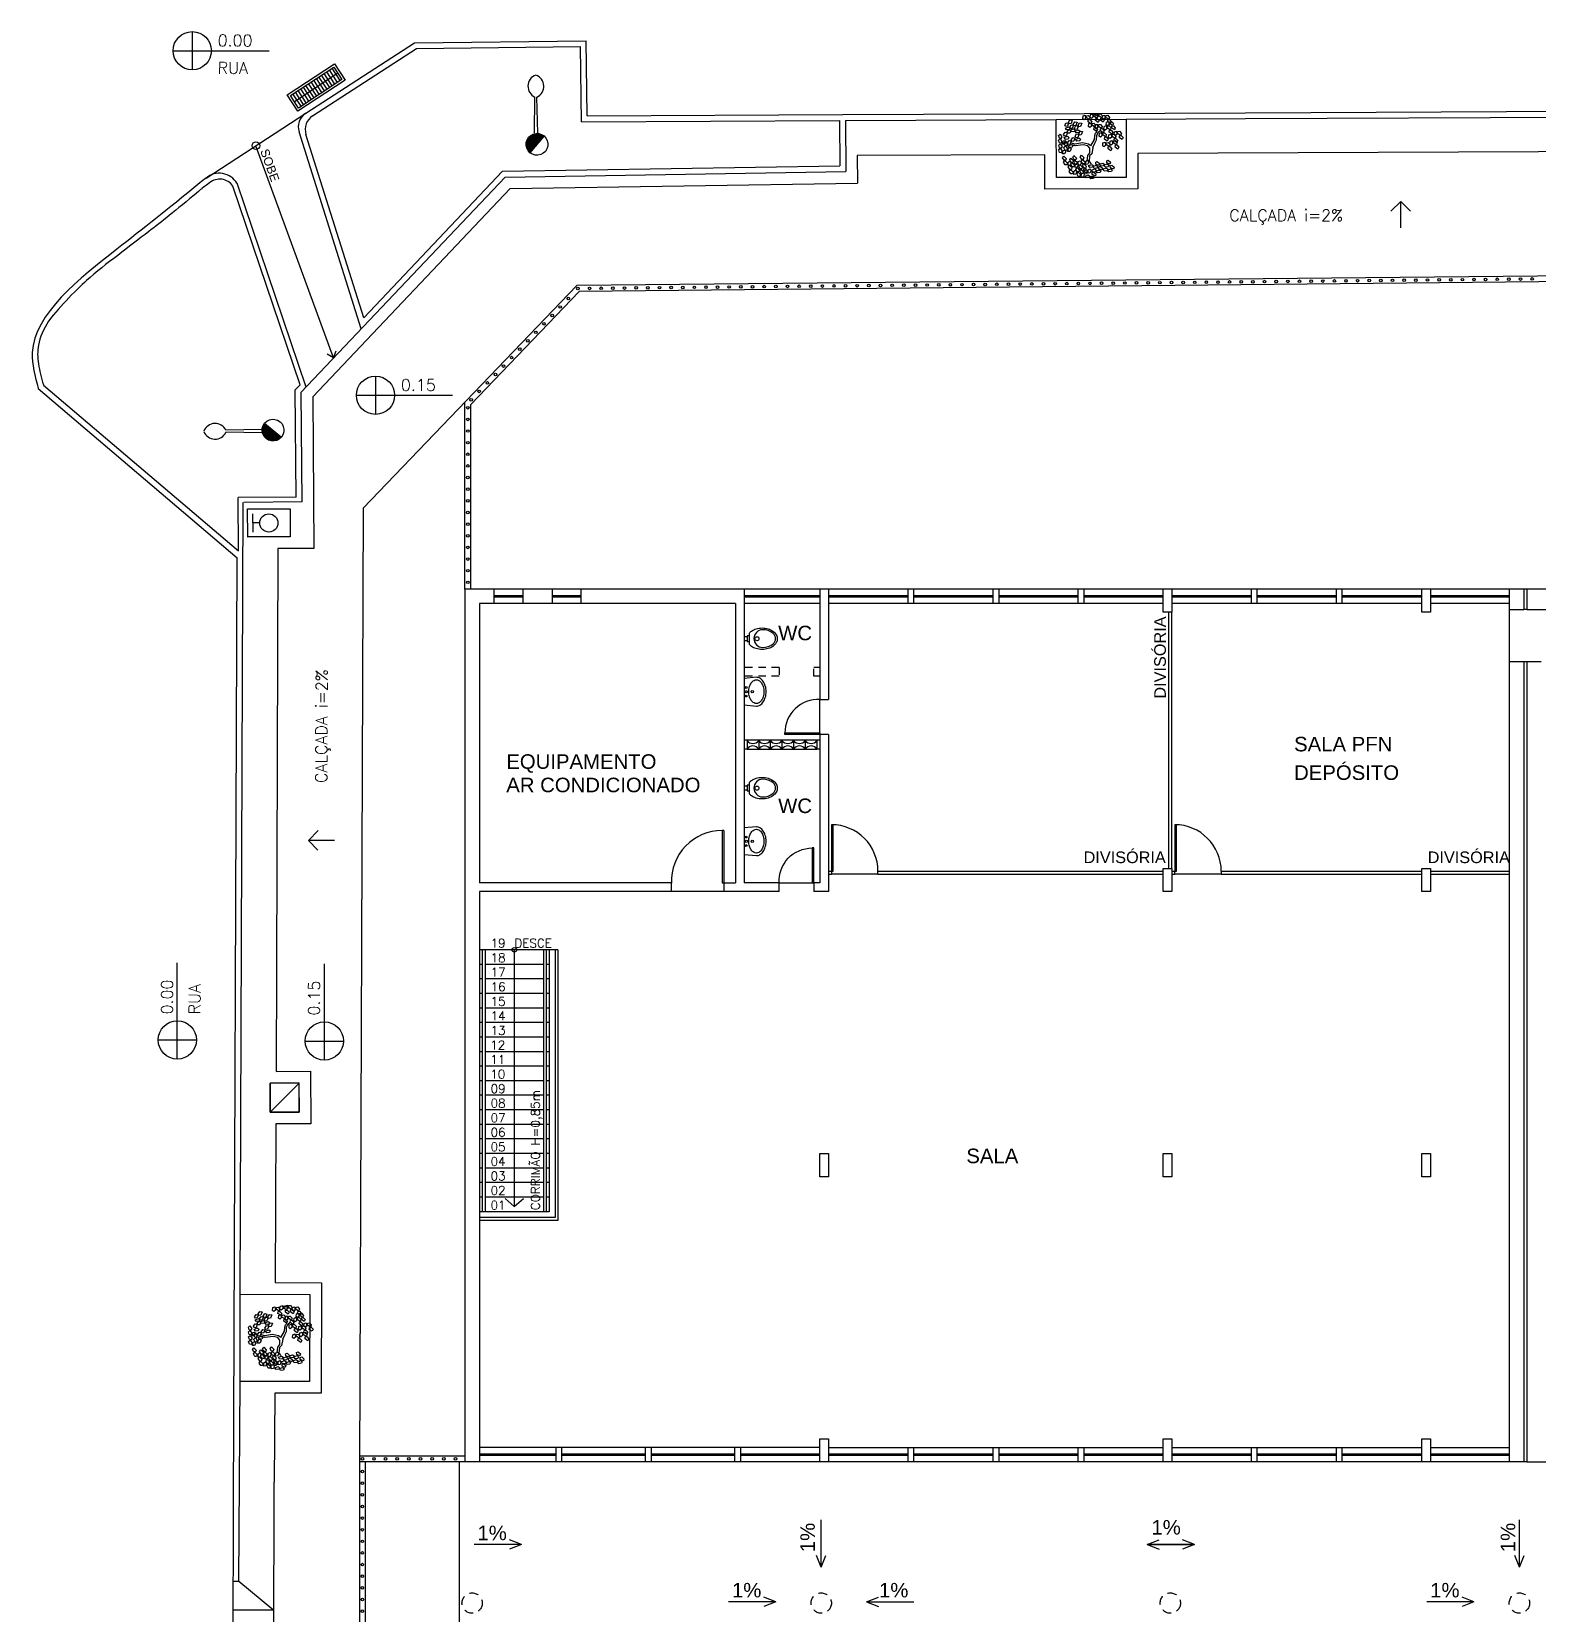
# Model space of a CAD drawing. Header units: millimetres. Extents: x -8 to 5830, y -596 to 3598.
# Drawn here: x 1638.49 to 1664.37, y 2375.75 to 2402.93 of the extents above; entities that cross this region are included whole.
import ezdxf

# ---------------------------------------------------------------- set-up
doc = ezdxf.new("R2010")
doc.units = ezdxf.units.MM
doc.linetypes.add('CONTINU', pattern=[0])
doc.linetypes.add('HIDDEN', pattern=[9.525, 6.35, -3.175])
doc.layers.get('0').update_dxf_attribs({"color": 9})
doc.layers.add('INSTALAÇÕES', color=7, linetype='Continuous')
doc.styles.add('80X50', font='romans.shx')
doc.styles.get("Standard").update_dxf_attribs({"font": 'arial.ttf'})

# ---------------------------------------------------------------- blocks, each defined once
blk = doc.blocks.new('Vaso')
for points in [[(0.03, -0.05), (0.03, 0), (-0.03, 0), (-0.03, -0.05)], [(0.05, -0.09), (0.05, -0.05), (-0.05, -0.05), (-0.05, -0.09)]]:
    blk.add_lwpolyline(points)
for points in [[(0.183, -0.31, -0.071776), (0.168, -0.413, -0.083144), (0.129, -0.494, -0.106699), (0.065, -0.552, -0.132564), (-0.002, -0.57, -0.132564), (-0.069, -0.552, -0.106699), (-0.133, -0.494, -0.083144), (-0.172, -0.413, -0.071776), (-0.187, -0.31, -0.071776), (-0.172, -0.207, -0.083144), (-0.133, -0.126, -0.060171), (-0.1, -0.09), (0.096, -0.09, -0.060171), (0.129, -0.126, -0.083144), (0.168, -0.207, -0.071776)], [(-0.088, -0.497, 0.2474), (0, -0.541, 0.2474), (0.088, -0.497, 0.197858), (0.152, -0.318, 0.418329), (0, -0.168, 0.418329), (-0.152, -0.318, 0.197858)]]:
    blk.add_lwpolyline(points, format="xyb", close=True)
blk.add_circle((-0.002, -0.22), 0.0352)
blk = doc.blocks.new('Cuba-emp')
blk.add_lwpolyline([(0.21, 0.248), (0, 0.227), (0, -0.227), (0.21, -0.248, 0.137816), (0.271, -0.231, 0.107041), (0.329, -0.176, 0.080751), (0.364, -0.099, 0.068643), (0.378, -0.001, 0.068643), (0.364, 0.098, 0.080751), (0.329, 0.174, 0.107041), (0.271, 0.23, 0.115752), (0.21, 0.248)], format="xyb")
blk.add_lwpolyline([(0.21, 0.205, -0.131827), (0.25, 0.194, -0.106633), (0.297, 0.151, -0.083482), (0.328, 0.087, -0.072232), (0.341, 0, -0.072232), (0.328, -0.087, -0.083482), (0.297, -0.151, -0.106633), (0.25, -0.194, -0.131827), (0.21, -0.205, -0.131827), (0.17, -0.194, -0.106633), (0.123, -0.151, -0.083482), (0.092, -0.087, -0.072232), (0.079, 0, -0.072232), (0.092, 0.087, -0.083482), (0.123, 0.151, -0.106633), (0.17, 0.194, -0.131827)], format="xyb", close=True)
for centre, radius in [((0.037, -0.002), 0.0193), ((0.037, -0.002), 0.0193), ((0.036, 0.071), 0.0155), ((0.14, -0.001), 0.0198), ((0.036, -0.076), 0.0155)]:
    blk.add_circle(centre, radius)
blk = doc.blocks.new('P60')
at = {"color": 252}
blk.add_lwpolyline([(-0.6, 0.06), (0, 0.06), (0, 0.03), (-0.6, 0.03)], close=True, dxfattribs=at)
at = {"color": 8}
blk.add_arc((-0.029, 0.06), 0.571, 87.1025, 180, dxfattribs=at)
blk = doc.blocks.new('L', base_point=(1.368, 0.591))
at = {"color": 8, "lineweight": -2}
for p, q in [((1.275, 0.567), (1.306, 0.592)), ((1.281, 0.65), (1.312, 0.675)), ((1.294, 0.6), (1.281, 0.65)), ((1.322, 0.591), (1.294, 0.6)), ((1.306, 0.592), (1.336, 0.538)), ((1.312, 0.675), (1.342, 0.621)), ((1.342, 0.621), (1.322, 0.591)), ((1.288, 0.517), (1.275, 0.567)), ((1.317, 0.508), (1.288, 0.517)), ((1.336, 0.538), (1.317, 0.508)), ((1.337, 0.489), (1.356, 0.548)), ((1.376, 0.484), (1.337, 0.489)), ((1.356, 0.548), (1.391, 0.554)), ((1.404, 0.527), (1.376, 0.484)), ((1.391, 0.554), (1.404, 0.527))]:
    blk.add_line(p, q, dxfattribs=at)
blk = doc.blocks.new('Árvore-13')
at = {"color": 8}
for p, q in [((-0.795, 0.302), (-0.961, 0.415)), ((-0.795, 0.406), (-0.953, 0.499)), ((-0.357, 0.349), (-0.795, 0.406)), ((-0.366, 0.227), (-0.795, 0.302)), ((-0.129, 0.105), (-0.366, 0.227)), ((-0.068, 0.19), (-0.357, 0.349)), ((-0.068, -0.036), (-0.129, 0.105)), ((0.029, 0.068), (-0.068, 0.19)), ((0.029, 0.068), (0.318, 0.331)), ((0.116, -0.055), (0.283, 0.133)), ((0.283, 0.133), (0.423, 0.284)), ((0.318, 0.331), (0.405, 0.537)), ((0.405, 0.537), (0.484, 0.659)), ((0.423, 0.284), (0.502, 0.509)), ((0.484, 0.659), (0.572, 0.715)), ((0.502, 0.509), (0.633, 0.668)), ((0.572, 0.715), (0.607, 0.819)), ((0.633, 0.668), (0.782, 0.715)), ((-0.296, -0.392), (-0.418, -0.693)), ((-0.199, -0.449), (-0.313, -0.74)), ((-0.313, -0.74), (-0.243, -0.89)), ((-0.147, -0.299), (-0.296, -0.392)), ((-0.05, -0.383), (-0.199, -0.449)), ((-0.068, -0.036), (-0.147, -0.299)), ((0.116, -0.055), (-0.05, -0.383))]:
    blk.add_line(p, q, dxfattribs=at)
at = {"color": 8, "xscale": 3.048, "yscale": 3.048, "zscale": 3.048}
for p, rotation in [((-0.716, 1.448), 295.0165150851705), ((0.169, 1.448), 190.1248425347958), ((0.581, 1.401), 190.1248425347958), ((-1.303, 0.884), 347.8021081598379), ((-0.926, 0.959), 295.0165150851705), ((-0.488, 1.26), 295.0165150851705), ((-0.348, 0.687), 295.0165150851705), ((-0.252, 1.138), 295.0165150851705), ((0.353, 0.95), 190.1248425347958), ((0.677, 0.781), 190.1248425347958), ((0.852, 1.344), 190.1248425347958), ((1.124, 0.565), 190.1248425347958), ((1.211, 1.147), 190.1248425347958), ((1.317, 0.753), 190.1248425347958), ((-1.443, 0.368), 347.8021081598379), ((-1.128, 0.415), 347.8021081598379), ((-0.848, 0.462), 295.0165150851705), ((0.765, 0.274), 190.1248425347958), ((0.8, -0.299), 190.1248425347958), ((1.203, -0.317), 190.1248425347958), ((1.246, 0.039), 190.1248425347958), ((1.579, 0.114), 190.1248425347958), ((-0.103, -0.899), 66.16076666471405), ((0.502, -1.003), 66.16076666471405), ((-0.453, -1.397), 66.16076666471405), ((-0.015, -1.19), 66.16076666471405), ((0.616, -1.322), 66.16076666471405)]:
    blk.add_blockref('L', p, dxfattribs=dict(at, rotation=rotation))
for p in [(-1.391, -0.308), (-1.233, -0.881), (-1.049, -0.533), (-0.848, -0.449), (-0.672, -1.021), (-0.453, -1.04), (-0.445, -0.543), (-0.874, -1.134)]:
    blk.add_blockref('L', p, dxfattribs=at)
blk = doc.blocks.new('A$C0cdc8d62')
at = {"linetype": 'CONTINU', "lineweight": -2}
for p, q in [((0.642, 0.242), (0.642, 0.398)), ((0.521, 0.242), (0.642, 0.242)), ((0.642, 0.242), (0.642, 0.086))]:
    blk.add_line(p, q, dxfattribs=at)
blk.add_lwpolyline([(0, 0.002), (0.002, 0.486), (0.73, 0.483), (0.729, 0)], close=True, dxfattribs=at)
blk.add_circle((0.365, 0.243), 0.156, dxfattribs=at)
blk = doc.blocks.new('A$C27293851')
at = {"linetype": 'CONTINU', "lineweight": -2}
for p, q in [((0.041, 0.881), (0.295, 0.881)), ((0.041, 0.827), (0.295, 0.827)), ((0.168, 0.041), (0.168, 0.934)), ((0.041, 0.773), (0.295, 0.773)), ((0.041, 0.72), (0.295, 0.72)), ((0.041, 0.666), (0.295, 0.666)), ((0.041, 0.613), (0.295, 0.613)), ((0.041, 0.559), (0.295, 0.559)), ((0.041, 0.506), (0.295, 0.506)), ((0.041, 0.452), (0.295, 0.452)), ((0.041, 0.398), (0.295, 0.398)), ((0.041, 0.345), (0.295, 0.345)), ((0.041, 0.291), (0.295, 0.291)), ((0.041, 0.238), (0.295, 0.238)), ((0.041, 0.184), (0.295, 0.184)), ((0.041, 0.131), (0.295, 0.131)), ((0.041, 0.077), (0.295, 0.077))]:
    blk.add_line(p, q, dxfattribs=at)
for points in [[(0.336, 0.975), (0.336, 0), (0, 0), (0, 0.975)], [(0.295, 0.934), (0.295, 0.041), (0.041, 0.041), (0.041, 0.934)]]:
    blk.add_lwpolyline(points, close=True, dxfattribs=at)
blk = doc.blocks.new('poste concreto')
h = blk.add_hatch(color=256)
h.dxf.hatch_style = 1
h.paths.add_polyline_path([(364866.842, 7758015.357), (364866.767, 7758015.418), (364866.676, 7758015.455), (364866.578, 7758015.47), (364866.48, 7758015.455), (364866.39, 7758015.418), (364866.314, 7758015.357), (364866.254, 7758015.282), (364866.216, 7758015.191), (364866.201, 7758015.093), (364866.956, 7758015.093), (364866.94, 7758015.191), (364866.903, 7758015.282)])
for p, q in [((364866.815, 7758015.406), (364867.773, 7758016.191)), ((364866.886, 7758015.322), (364867.818, 7758016.138)), ((364866.201, 7758015.093), (364866.216, 7758015.191)), ((364866.216, 7758014.995), (364866.201, 7758015.093)), ((364866.956, 7758015.093), (364866.201, 7758015.093)), ((364866.216, 7758015.191), (364866.254, 7758015.282)), ((364866.254, 7758014.904), (364866.216, 7758014.995)), ((364866.254, 7758015.282), (364866.314, 7758015.357)), ((364866.314, 7758015.357), (364866.39, 7758015.418)), ((364866.39, 7758015.418), (364866.48, 7758015.455)), ((364866.48, 7758015.455), (364866.578, 7758015.47)), ((364866.578, 7758015.47), (364866.676, 7758015.455)), ((364866.676, 7758015.455), (364866.767, 7758015.418)), ((364866.767, 7758015.418), (364866.842, 7758015.357)), ((364866.842, 7758015.357), (364866.903, 7758015.282)), ((364866.903, 7758015.282), (364866.94, 7758015.191)), ((364866.94, 7758014.995), (364866.903, 7758014.904)), ((364866.94, 7758015.191), (364866.956, 7758015.093)), ((364866.956, 7758015.093), (364866.94, 7758014.995)), ((364866.314, 7758014.829), (364866.254, 7758014.904)), ((364866.39, 7758014.768), (364866.314, 7758014.829)), ((364866.48, 7758014.731), (364866.39, 7758014.768)), ((364866.578, 7758014.716), (364866.48, 7758014.731)), ((364866.676, 7758014.731), (364866.578, 7758014.716)), ((364866.767, 7758014.768), (364866.676, 7758014.731)), ((364866.842, 7758014.829), (364866.767, 7758014.768)), ((364866.903, 7758014.904), (364866.842, 7758014.829))]:
    blk.add_line(p, q)
for centre, start, end in [((364868.17, 7758016.298), 60.7351, 195.0987), ((364867.989, 7758016.511), 245.3971, 19.7607)]:
    blk.add_arc(centre, 0.411, start, end)
blk = doc.blocks.new('A$C30a7f54a')
at = {"color": 4}
for q in [(0.08, 0.811), (0, 0.203), (0.16, 0.203)]:
    blk.add_line((0.08, 0), q, dxfattribs=at)

msp = doc.modelspace()

# ---------------------------------------------------------------- linework, layer by layer
at = {"color": 8, "linetype": 'CONTINU', "lineweight": -2}
for p, q in [((1641.247, 2402.926), (1641.247, 2402.268)), ((1643.198, 2401.522), (1645.069, 2402.736)), ((1645.069, 2402.736), (1648.02, 2402.769)), ((1645.1, 2402.636), (1647.921, 2402.668)), ((1647.936, 2401.378), (1647.921, 2402.668)), ((1648.035, 2401.479), (1648.02, 2402.769)), ((1640.918, 2402.597), (1642.572, 2402.597)), ((1643.316, 2401.479), (1645.1, 2402.636)), ((1659.347, 2401.532), (1670.094, 2401.582)), ((1641.485, 2400.41), (1643.198, 2401.522)), ((1647.936, 2401.378), (1652.374, 2401.399)), ((1648.035, 2401.479), (1652.427, 2401.499)), ((1652.374, 2401.399), (1652.378, 2400.62)), ((1652.427, 2401.499), (1659.347, 2401.532)), ((1652.474, 2401.4), (1656.097, 2401.417)), ((1652.474, 2401.4), (1652.478, 2400.521)), ((1657.297, 2401.422), (1659.348, 2401.432)), ((1657.297, 2401.422), (1659.348, 2401.432)), ((1659.348, 2401.432), (1670.095, 2401.482)), ((1644.15, 2397.817), (1643.083, 2401.203)), ((1644.194, 2398.009), (1643.201, 2401.16)), ((1643.678, 2397.318), (1642.342, 2400.966)), ((1656.1, 2400.817), (1656.1, 2400.817)), ((1646.579, 2400.526), (1644.194, 2398.009)), ((1646.579, 2400.526), (1652.378, 2400.62)), ((1646.623, 2400.427), (1652.478, 2400.521)), ((1643.105, 2396.859), (1641.945, 2400.273)), ((1643.205, 2396.819), (1642.017, 2400.32)), ((1646.623, 2400.427), (1643.12, 2396.729)), ((1646.71, 2400.228), (1643.32, 2396.65)), ((1646.71, 2400.228), (1652.681, 2400.324)), ((1643.678, 2397.318), (1643.564, 2397.383)), ((1643.678, 2397.318), (1643.722, 2397.44)), ((1644.397, 2397.006), (1644.397, 2396.349)), ((1638.601, 2396.795), (1642.02, 2393.883)), ((1638.69, 2396.848), (1642.041, 2394.006)), ((1643.105, 2396.859), (1643.019, 2396.769)), ((1643.034, 2394.926), (1643.019, 2396.769)), ((1643.134, 2394.844), (1643.12, 2396.729)), ((1644.068, 2396.678), (1645.722, 2396.678)), ((1643.034, 2394.926), (1642.034, 2394.918)), ((1642.041, 2394.006), (1642.034, 2394.918)), ((1642.073, 2381.23), (1642.123, 2394.833)), ((1643.134, 2394.844), (1642.134, 2394.836)), ((1642.72, 2394.042), (1642.687, 2385.058)), ((1641.956, 2377.607), (1642.02, 2393.883)), ((1640.991, 2385.271), (1640.991, 2386.925)), ((1643.518, 2385.252), (1643.518, 2386.906)), ((1640.662, 2385.6), (1641.32, 2385.6)), ((1643.189, 2385.581), (1643.846, 2385.581)), ((1642.585, 2384.358), (1643.085, 2384.858)), ((1643.085, 2384.358), (1643.086, 2384.858)), ((1642.684, 2384.156), (1642.674, 2381.429)), ((1642.047, 2376.297), (1642.07, 2379.732)), ((1642.641, 2370.794), (1642.658, 2378.003)), ((1641.941, 2370.798), (1641.956, 2377.607)), ((1641.953, 2376.297), (1642.047, 2376.297)), ((1642.047, 2376.297), (1642.651, 2375.799)), ((1642.653, 2375.799), (1641.952, 2375.802))]:
    msp.add_line(p, q, dxfattribs=at)
at = {"color": 8}
for p, q in [((1662.017, 2400.004), (1661.849, 2399.839)), ((1662.017, 2399.553), (1662.017, 2400.004)), ((1662.017, 2400.004), (1662.185, 2399.839)), ((1643.244, 2389.029), (1643.41, 2389.196)), ((1643.694, 2389.027), (1643.244, 2389.029)), ((1643.244, 2389.029), (1643.408, 2388.86))]:
    msp.add_line(p, q, dxfattribs=at)
for p, q in [((1732.068, 2399.4), (1647.856, 2398.562)), ((1693.983, 2398.921), (1647.899, 2398.463)), ((1647.856, 2398.562), (1644.183, 2394.735)), ((1647.899, 2398.463), (1646.033, 2396.518)), ((1644.183, 2394.735), (1644.121, 2378.31)), ((1645.933, 2393.348), (1645.933, 2378.348)), ((1664.133, 2393.348), (1645.933, 2393.348)), ((1646.433, 2393.348), (1646.433, 2393.098)), ((1646.433, 2393.238), (1646.933, 2393.238)), ((1646.933, 2393.208), (1646.433, 2393.208)), ((1646.933, 2393.098), (1646.933, 2393.348)), ((1647.433, 2393.348), (1647.433, 2393.098)), ((1647.433, 2393.238), (1647.933, 2393.238)), ((1647.933, 2393.208), (1647.433, 2393.208)), ((1647.933, 2393.098), (1647.933, 2393.348)), ((1650.733, 2393.348), (1650.733, 2388.298)), ((1650.733, 2393.238), (1652.033, 2393.238)), ((1652.033, 2393.208), (1650.733, 2393.208)), ((1652.033, 2393.348), (1652.033, 2391.448)), ((1652.183, 2393.348), (1652.183, 2391.448)), ((1652.183, 2393.238), (1653.545, 2393.238)), ((1653.545, 2393.208), (1652.183, 2393.208)), ((1653.545, 2393.348), (1653.545, 2393.098)), ((1653.645, 2393.348), (1653.645, 2393.098)), ((1653.645, 2393.238), (1655.008, 2393.238)), ((1655.008, 2393.208), (1653.645, 2393.208)), ((1655.008, 2393.348), (1655.008, 2393.098)), ((1655.108, 2393.348), (1655.108, 2393.098)), ((1655.108, 2393.238), (1656.47, 2393.238)), ((1656.47, 2393.208), (1655.108, 2393.208)), ((1656.47, 2393.348), (1656.47, 2393.098)), ((1656.57, 2393.348), (1656.57, 2393.098)), ((1656.57, 2393.238), (1657.933, 2393.238)), ((1657.933, 2393.208), (1656.57, 2393.208)), ((1658.083, 2393.238), (1659.445, 2393.238)), ((1659.445, 2393.208), (1658.083, 2393.208)), ((1659.445, 2393.348), (1659.445, 2393.098)), ((1659.545, 2393.348), (1659.545, 2393.098)), ((1659.545, 2393.238), (1660.908, 2393.238)), ((1660.908, 2393.208), (1659.545, 2393.208)), ((1660.908, 2393.348), (1660.908, 2393.098)), ((1661.008, 2393.348), (1661.008, 2393.098)), ((1661.008, 2393.238), (1662.38, 2393.238)), ((1662.38, 2393.208), (1661.008, 2393.208)), ((1662.53, 2393.238), (1663.883, 2393.238)), ((1663.883, 2393.208), (1662.53, 2393.208)), ((1663.883, 2393.348), (1663.883, 2392.998)), ((1664.133, 2393.348), (1664.133, 2392.998)), ((1664.183, 2393.348), (1664.183, 2392.998)), ((1734.083, 2393.348), (1664.183, 2393.348)), ((1646.183, 2393.098), (1646.183, 2388.298)), ((1650.583, 2393.098), (1646.183, 2393.098)), ((1650.583, 2393.098), (1650.583, 2388.298)), ((1652.033, 2393.098), (1650.733, 2393.098)), ((1657.933, 2393.098), (1652.183, 2393.098)), ((1662.38, 2393.098), (1658.083, 2393.098)), ((1663.883, 2393.098), (1662.53, 2393.098)), ((1663.883, 2392.998), (1664.133, 2392.998)), ((1664.183, 2392.998), (1665.333, 2392.998)), ((1664.133, 2392.098), (1663.883, 2392.098)), ((1663.883, 2392.098), (1663.883, 2378.348)), ((1664.133, 2392.098), (1664.133, 2378.348)), ((1664.433, 2392.098), (1664.183, 2392.098)), ((1664.183, 2392.098), (1664.183, 2378.348)), ((1652.033, 2391.448), (1652.183, 2391.448)), ((1650.783, 2390.748), (1650.733, 2390.748)), ((1650.783, 2390.748), (1650.783, 2390.598)), ((1650.983, 2390.748), (1650.983, 2390.598)), ((1651.183, 2390.748), (1651.183, 2390.598)), ((1651.383, 2390.748), (1651.383, 2390.598)), ((1651.583, 2390.748), (1651.583, 2390.598)), ((1651.783, 2390.748), (1651.783, 2390.598)), ((1652.033, 2390.748), (1651.983, 2390.748)), ((1651.983, 2390.748), (1651.983, 2390.598)), ((1652.033, 2390.848), (1652.033, 2388.298)), ((1652.183, 2390.848), (1652.033, 2390.848)), ((1652.183, 2390.848), (1652.183, 2388.148)), ((1650.783, 2390.598), (1650.733, 2390.598)), ((1652.033, 2390.598), (1651.983, 2390.598)), ((1650.383, 2389.198), (1650.383, 2388.148)), ((1649.483, 2388.298), (1646.183, 2388.298)), ((1649.483, 2388.148), (1649.483, 2388.298)), ((1651.333, 2388.298), (1650.733, 2388.298)), ((1651.333, 2388.148), (1651.333, 2388.298)), ((1652.033, 2388.298), (1651.933, 2388.298)), ((1651.933, 2388.298), (1651.933, 2388.148)), ((1653.033, 2388.448), (1652.233, 2388.448)), ((1658.933, 2388.448), (1658.133, 2388.448)), ((1646.183, 2388.148), (1646.183, 2378.348)), ((1651.333, 2388.148), (1646.183, 2388.148)), ((1652.183, 2388.148), (1651.933, 2388.148)), ((1647.533, 2387.148), (1646.183, 2387.148)), ((1646.233, 2386.898), (1646.183, 2386.898)), ((1646.233, 2387.148), (1646.233, 2382.648)), ((1646.283, 2387.148), (1646.283, 2382.648)), ((1647.283, 2386.898), (1646.283, 2386.898)), ((1646.783, 2387.148), (1646.783, 2382.738)), ((1647.283, 2387.148), (1647.283, 2382.648)), ((1647.333, 2387.148), (1647.333, 2382.648)), ((1647.383, 2386.898), (1647.333, 2386.898)), ((1647.383, 2387.148), (1647.383, 2382.648)), ((1647.533, 2387.148), (1647.533, 2382.498)), ((1646.233, 2386.648), (1646.183, 2386.648)), ((1647.283, 2386.648), (1646.283, 2386.648)), ((1647.383, 2386.648), (1647.333, 2386.648)), ((1646.233, 2386.398), (1646.183, 2386.398)), ((1647.283, 2386.398), (1646.283, 2386.398)), ((1647.383, 2386.398), (1647.333, 2386.398)), ((1646.233, 2386.148), (1646.183, 2386.148)), ((1647.283, 2386.148), (1646.283, 2386.148)), ((1647.383, 2386.148), (1647.333, 2386.148)), ((1646.233, 2385.898), (1646.183, 2385.898)), ((1647.283, 2385.898), (1646.283, 2385.898)), ((1647.383, 2385.898), (1647.333, 2385.898)), ((1646.233, 2385.648), (1646.183, 2385.648)), ((1647.283, 2385.648), (1646.283, 2385.648)), ((1647.383, 2385.648), (1647.333, 2385.648)), ((1646.233, 2385.398), (1646.183, 2385.398)), ((1647.283, 2385.398), (1646.283, 2385.398)), ((1647.383, 2385.398), (1647.333, 2385.398)), ((1646.233, 2385.148), (1646.183, 2385.148)), ((1647.283, 2385.148), (1646.283, 2385.148)), ((1647.383, 2385.148), (1647.333, 2385.148)), ((1646.233, 2384.898), (1646.183, 2384.898)), ((1647.283, 2384.898), (1646.283, 2384.898)), ((1647.383, 2384.898), (1647.333, 2384.898)), ((1646.233, 2384.648), (1646.183, 2384.648)), ((1647.283, 2384.648), (1646.283, 2384.648)), ((1647.383, 2384.648), (1647.333, 2384.648)), ((1646.233, 2384.398), (1646.183, 2384.398)), ((1647.283, 2384.398), (1646.283, 2384.398)), ((1647.383, 2384.398), (1647.333, 2384.398)), ((1646.233, 2384.148), (1646.183, 2384.148)), ((1647.283, 2384.148), (1646.283, 2384.148)), ((1647.383, 2384.148), (1647.333, 2384.148)), ((1646.233, 2383.898), (1646.183, 2383.898)), ((1646.233, 2383.648), (1646.183, 2383.648)), ((1647.283, 2383.898), (1646.283, 2383.898)), ((1647.283, 2383.648), (1646.283, 2383.648)), ((1647.383, 2383.898), (1647.333, 2383.898)), ((1647.383, 2383.648), (1647.333, 2383.648)), ((1646.233, 2383.398), (1646.183, 2383.398)), ((1647.283, 2383.398), (1646.283, 2383.398)), ((1647.383, 2383.398), (1647.333, 2383.398)), ((1646.233, 2383.148), (1646.183, 2383.148)), ((1647.283, 2383.148), (1646.283, 2383.148)), ((1647.383, 2383.148), (1647.333, 2383.148)), ((1646.233, 2382.898), (1646.183, 2382.898)), ((1647.283, 2382.898), (1646.283, 2382.898)), ((1646.783, 2382.738), (1646.625, 2382.873)), ((1646.783, 2382.738), (1646.94, 2382.873)), ((1647.383, 2382.898), (1647.333, 2382.898)), ((1647.383, 2382.648), (1646.183, 2382.648)), ((1647.533, 2382.498), (1646.183, 2382.498)), ((1652.033, 2378.598), (1646.183, 2378.598)), ((1646.183, 2378.488), (1647.495, 2378.488)), ((1647.495, 2378.598), (1647.495, 2378.348)), ((1647.595, 2378.598), (1647.595, 2378.348)), ((1647.595, 2378.488), (1649.033, 2378.488)), ((1649.033, 2378.598), (1649.033, 2378.348)), ((1649.133, 2378.598), (1649.133, 2378.348)), ((1649.133, 2378.488), (1650.57, 2378.488)), ((1650.57, 2378.598), (1650.57, 2378.348)), ((1650.67, 2378.598), (1650.67, 2378.348)), ((1650.67, 2378.488), (1652.033, 2378.488)), ((1652.183, 2378.598), (1657.933, 2378.598)), ((1652.183, 2378.488), (1653.545, 2378.488)), ((1653.545, 2378.598), (1653.545, 2378.348)), ((1653.645, 2378.598), (1653.645, 2378.348)), ((1653.645, 2378.488), (1655.008, 2378.488)), ((1655.008, 2378.598), (1655.008, 2378.348)), ((1655.108, 2378.598), (1655.108, 2378.348)), ((1655.108, 2378.488), (1656.47, 2378.488)), ((1656.47, 2378.598), (1656.47, 2378.348)), ((1656.57, 2378.598), (1656.57, 2378.348)), ((1656.57, 2378.488), (1657.933, 2378.488)), ((1658.083, 2378.598), (1662.38, 2378.598)), ((1658.083, 2378.488), (1659.445, 2378.488)), ((1659.445, 2378.598), (1659.445, 2378.348)), ((1659.545, 2378.598), (1659.545, 2378.348)), ((1659.545, 2378.488), (1660.908, 2378.488)), ((1660.908, 2378.598), (1660.908, 2378.348)), ((1661.008, 2378.598), (1661.008, 2378.348)), ((1661.008, 2378.488), (1662.38, 2378.488)), ((1662.53, 2378.598), (1663.883, 2378.598)), ((1662.53, 2378.488), (1663.883, 2378.488)), ((1644.121, 2378.31), (1644.12, 2375.348)), ((1644.221, 2378.31), (1644.22, 2375.347)), ((1644.222, 2378.348), (1644.221, 2378.309)), ((1645.833, 2378.348), (1645.833, 2375.348)), ((1664.133, 2378.348), (1645.833, 2378.348)), ((1647.495, 2378.458), (1646.183, 2378.458)), ((1649.033, 2378.458), (1647.595, 2378.458)), ((1650.57, 2378.458), (1649.133, 2378.458)), ((1652.033, 2378.458), (1650.67, 2378.458)), ((1653.545, 2378.458), (1652.183, 2378.458)), ((1655.008, 2378.458), (1653.645, 2378.458)), ((1656.47, 2378.458), (1655.108, 2378.458)), ((1657.933, 2378.458), (1656.57, 2378.458)), ((1659.445, 2378.458), (1658.083, 2378.458)), ((1660.908, 2378.458), (1659.545, 2378.458)), ((1662.38, 2378.458), (1661.008, 2378.458)), ((1663.883, 2378.458), (1662.53, 2378.458)), ((1664.183, 2378.348), (1713.033, 2378.348))]:
    msp.add_line(p, q)
at = {"linetype": 'CONTINU', "lineweight": -2}
for p, q in [((1645.933, 2393.348), (1645.933, 2396.558)), ((1646.033, 2393.348), (1646.033, 2396.518))]:
    msp.add_line(p, q, dxfattribs=at)
at = {"linetype": 'CONTINU'}
for p, q in [((1664.183, 2393.348), (1664.133, 2393.348)), ((1658.033, 2388.548), (1658.033, 2392.948)), ((1658.083, 2388.548), (1658.083, 2392.948)), ((1663.883, 2392.998), (1663.883, 2392.098)), ((1664.183, 2392.998), (1664.133, 2392.998)), ((1664.183, 2392.098), (1664.133, 2392.098)), ((1652.033, 2390.848), (1652.033, 2391.448)), ((1651.983, 2390.748), (1650.783, 2390.748)), ((1650.783, 2390.598), (1651.983, 2390.598)), ((1651.333, 2388.298), (1651.933, 2388.298)), ((1652.183, 2388.498), (1652.233, 2388.498)), ((1652.183, 2388.448), (1652.233, 2388.448)), ((1652.233, 2388.498), (1652.233, 2388.448)), ((1653.033, 2388.448), (1653.033, 2388.498)), ((1653.033, 2388.498), (1657.933, 2388.498)), ((1653.033, 2388.448), (1657.933, 2388.448)), ((1658.083, 2388.498), (1658.133, 2388.498)), ((1658.083, 2388.448), (1658.133, 2388.448)), ((1658.133, 2388.448), (1658.133, 2388.498)), ((1658.933, 2388.498), (1658.933, 2388.448)), ((1658.933, 2388.498), (1662.38, 2388.498)), ((1658.933, 2388.448), (1662.38, 2388.448)), ((1662.53, 2388.498), (1663.883, 2388.498)), ((1662.53, 2388.448), (1663.883, 2388.448)), ((1647.483, 2387.148), (1647.483, 2382.548)), ((1647.483, 2382.548), (1646.183, 2382.548)), ((1645.933, 2378.448), (1644.122, 2378.447)), ((1645.833, 2378.348), (1644.122, 2378.348)), ((1664.183, 2378.348), (1664.133, 2378.348))]:
    msp.add_line(p, q, dxfattribs=at)
at = {"linetype": 'HIDDEN', "ltscale": 0.02}
for p, q in [((1651.333, 2391.998), (1650.733, 2391.998)), ((1651.333, 2391.848), (1650.733, 2391.848)), ((1651.333, 2391.998), (1651.333, 2391.848)), ((1652.033, 2391.998), (1651.933, 2391.998)), ((1651.933, 2391.848), (1651.933, 2391.998)), ((1652.033, 2391.848), (1651.933, 2391.848))]:
    msp.add_line(p, q, dxfattribs=at)
at = {"color": 8, "linetype": 'CONTINU', "lineweight": -2}
for points in [[(1657.298, 2401.422), (1657.301, 2400.422), (1656.101, 2400.417), (1656.098, 2401.417), (1657.298, 2401.422)], [(1693.458, 2400.987), (1693.457, 2400.386), (1691.857, 2400.385), (1691.858, 2400.984), (1686.26, 2400.958), (1686.262, 2400.358), (1684.662, 2400.35), (1684.66, 2400.95), (1678.093, 2400.92), (1678.095, 2400.32), (1676.195, 2400.311), (1676.193, 2400.911), (1671.8, 2400.89), (1671.801, 2399.89), (1669.901, 2399.881), (1669.899, 2400.881), (1657.5, 2400.832), (1657.502, 2400.223), (1655.902, 2400.216), (1655.9, 2400.811), (1652.674, 2400.8), (1652.681, 2400.324)], [(1643.32, 2396.65), (1643.34, 2394.042), (1642.72, 2394.042)], [(1642.687, 2385.058), (1643.282, 2385.061), (1643.286, 2384.159), (1642.684, 2384.156)], [(1643.267, 2381.227), (1643.263, 2379.728), (1642.07, 2379.732), (1642.073, 2381.23), (1643.267, 2381.227)], [(1642.674, 2381.429), (1643.467, 2381.427), (1643.463, 2379.528), (1642.668, 2379.53), (1642.658, 2378.003)]]:
    msp.add_lwpolyline(points, dxfattribs=at)
for points in [[(1642.929, 2394.726), (1642.931, 2394.245), (1642.201, 2394.242), (1642.198, 2394.723)], [(1643.085, 2384.358), (1642.587, 2384.356), (1642.585, 2384.858), (1643.082, 2384.86)], [(1642.585, 2384.858), (1642.585, 2384.358), (1643.085, 2384.358), (1643.085, 2384.858)]]:
    msp.add_lwpolyline(points, close=True, dxfattribs=at)
for points in [[(1658.083, 2393.348), (1658.083, 2392.948), (1657.933, 2392.948), (1657.933, 2393.348)], [(1662.53, 2393.348), (1662.53, 2392.948), (1662.38, 2392.948), (1662.38, 2393.348)], [(1650.383, 2389.198), (1650.353, 2389.198), (1650.353, 2388.298), (1650.583, 2388.298)], [(1652.033, 2378.348), (1652.033, 2378.748), (1652.183, 2378.748), (1652.183, 2378.348)], [(1657.933, 2378.348), (1657.933, 2378.748), (1658.083, 2378.748), (1658.083, 2378.348)], [(1662.38, 2378.348), (1662.38, 2378.748), (1662.53, 2378.748), (1662.53, 2378.348)]]:
    msp.add_lwpolyline(points)
for points in [[(1652.233, 2388.498), (1652.263, 2388.498), (1652.263, 2389.298), (1652.233, 2389.298)], [(1658.133, 2388.498), (1658.163, 2388.498), (1658.163, 2389.298), (1658.133, 2389.298)], [(1657.933, 2388.548), (1658.083, 2388.548), (1658.083, 2388.148), (1657.933, 2388.148)], [(1662.38, 2388.548), (1662.53, 2388.548), (1662.53, 2388.148), (1662.38, 2388.148)], [(1652.033, 2383.648), (1652.183, 2383.648), (1652.183, 2383.248), (1652.033, 2383.248)], [(1657.933, 2383.648), (1658.083, 2383.648), (1658.083, 2383.248), (1657.933, 2383.248)], [(1662.38, 2383.648), (1662.53, 2383.648), (1662.53, 2383.248), (1662.38, 2383.248)]]:
    msp.add_lwpolyline(points, close=True)
for centre, radius in [((1641.247, 2402.597), 0.329), ((1642.342, 2400.966), 0.0658), ((1644.397, 2396.678), 0.329), ((1640.991, 2385.6), 0.329), ((1643.518, 2385.581), 0.329)]:
    msp.add_circle(centre, radius, dxfattribs=at)
for centre, radius in [((1652.677, 2398.56), 0.0225), ((1652.877, 2398.562), 0.0225), ((1653.077, 2398.564), 0.0225), ((1653.277, 2398.566), 0.0225), ((1653.477, 2398.568), 0.0225), ((1653.677, 2398.57), 0.0225), ((1653.877, 2398.572), 0.0225), ((1654.077, 2398.574), 0.0225), ((1654.277, 2398.576), 0.0225), ((1654.477, 2398.578), 0.0225), ((1654.677, 2398.58), 0.0225), ((1654.877, 2398.582), 0.0225), ((1655.077, 2398.584), 0.0225), ((1655.277, 2398.586), 0.0225), ((1655.477, 2398.588), 0.0225), ((1655.677, 2398.59), 0.0225), ((1655.877, 2398.592), 0.0225), ((1656.077, 2398.594), 0.0225), ((1656.277, 2398.596), 0.0225), ((1656.477, 2398.598), 0.0225), ((1656.677, 2398.6), 0.0225), ((1656.877, 2398.602), 0.0225), ((1657.077, 2398.604), 0.0225), ((1657.277, 2398.606), 0.0225), ((1657.477, 2398.608), 0.0225), ((1657.677, 2398.61), 0.0225), ((1657.877, 2398.612), 0.0225), ((1658.077, 2398.614), 0.0225), ((1658.277, 2398.616), 0.0225), ((1658.477, 2398.618), 0.0225), ((1658.677, 2398.62), 0.0225), ((1658.877, 2398.622), 0.0225), ((1659.077, 2398.624), 0.0225), ((1659.277, 2398.626), 0.0225), ((1659.477, 2398.628), 0.0225), ((1659.677, 2398.63), 0.0225), ((1659.877, 2398.632), 0.0225), ((1660.077, 2398.634), 0.0225), ((1660.277, 2398.636), 0.0225), ((1660.477, 2398.638), 0.0225), ((1660.677, 2398.64), 0.0225), ((1660.877, 2398.642), 0.0225), ((1661.077, 2398.644), 0.0225), ((1661.277, 2398.646), 0.0225), ((1661.477, 2398.648), 0.0225), ((1661.677, 2398.65), 0.0225), ((1661.877, 2398.652), 0.0225), ((1662.077, 2398.654), 0.0225), ((1662.277, 2398.656), 0.0225), ((1662.477, 2398.658), 0.0225), ((1662.677, 2398.66), 0.0225), ((1662.877, 2398.662), 0.0225), ((1663.077, 2398.664), 0.0225), ((1663.277, 2398.666), 0.0225), ((1663.477, 2398.668), 0.0225), ((1663.677, 2398.67), 0.0225), ((1663.877, 2398.672), 0.0225), ((1664.077, 2398.674), 0.0225), ((1664.277, 2398.676), 0.0225), ((1647.711, 2398.339), 0.0225), ((1647.877, 2398.512), 0.0225), ((1648.077, 2398.514), 0.0225), ((1648.277, 2398.516), 0.0225), ((1648.477, 2398.518), 0.0225), ((1648.677, 2398.52), 0.0225), ((1648.877, 2398.522), 0.0225), ((1649.077, 2398.524), 0.0225), ((1649.277, 2398.526), 0.0225), ((1649.477, 2398.528), 0.0225), ((1649.677, 2398.53), 0.0225), ((1649.877, 2398.532), 0.0225), ((1650.077, 2398.534), 0.0225), ((1650.277, 2398.536), 0.0225), ((1650.477, 2398.538), 0.0225), ((1650.677, 2398.54), 0.0225), ((1650.877, 2398.542), 0.0225), ((1651.077, 2398.544), 0.0225), ((1651.277, 2398.546), 0.0225), ((1651.477, 2398.548), 0.0225), ((1651.677, 2398.55), 0.0225), ((1651.877, 2398.552), 0.0225), ((1652.077, 2398.554), 0.0225), ((1652.277, 2398.556), 0.0225), ((1652.477, 2398.558), 0.0225), ((1647.433, 2398.049), 0.0225), ((1647.572, 2398.194), 0.0225), ((1647.154, 2397.759), 0.0225), ((1647.293, 2397.904), 0.0225), ((1647.015, 2397.614), 0.0225), ((1646.737, 2397.324), 0.0225), ((1646.876, 2397.469), 0.0225), ((1646.459, 2397.034), 0.0225), ((1646.598, 2397.179), 0.0225), ((1646.18, 2396.744), 0.0225), ((1646.32, 2396.889), 0.0225), ((1645.983, 2396.463), 0.0225), ((1646.041, 2396.599), 0.0225), ((1645.983, 2396.263), 0.0225), ((1645.983, 2396.063), 0.0225), ((1645.983, 2395.863), 0.0225), ((1645.983, 2395.663), 0.0225), ((1645.983, 2395.463), 0.0225), ((1645.983, 2395.263), 0.0225), ((1645.983, 2395.063), 0.0225), ((1645.983, 2394.863), 0.0225), ((1645.983, 2394.663), 0.0225), ((1645.983, 2394.463), 0.0225), ((1645.983, 2394.263), 0.0225), ((1645.983, 2394.063), 0.0225), ((1645.983, 2393.863), 0.0225), ((1645.983, 2393.663), 0.0225), ((1645.983, 2393.463), 0.0225), ((1646.783, 2387.148), 0.0387), ((1644.171, 2378.184), 0.0225), ((1644.172, 2378.401), 0.0225), ((1644.371, 2378.401), 0.0225), ((1644.571, 2378.401), 0.0225), ((1644.771, 2378.401), 0.0225), ((1644.971, 2378.401), 0.0225), ((1645.171, 2378.401), 0.0225), ((1645.371, 2378.401), 0.0225), ((1645.571, 2378.401), 0.0225), ((1645.771, 2378.401), 0.0225), ((1644.171, 2377.984), 0.0225), ((1644.171, 2377.784), 0.0225), ((1644.171, 2377.584), 0.0225), ((1644.171, 2377.384), 0.0225), ((1644.171, 2377.184), 0.0225), ((1644.171, 2376.984), 0.0225), ((1644.171, 2376.784), 0.0225), ((1644.171, 2376.584), 0.0225), ((1644.171, 2376.384), 0.0225), ((1644.171, 2376.184), 0.0225), ((1644.171, 2375.984), 0.0225), ((1644.171, 2375.784), 0.0225)]:
    msp.add_circle(centre, radius)
at = {"linetype": 'HIDDEN', "lineweight": -2, "ltscale": 0.025}
for centre in [(1646.058, 2375.923), (1652.058, 2375.923), (1658.058, 2375.923), (1664.058, 2375.923)]:
    msp.add_circle(centre, 0.175, dxfattribs=at)
at = {"color": 8, "linetype": 'CONTINU', "lineweight": -2}
for centre, radius, start, end in [((1643.35, 2401.287), 0.28, 122.9672, 197.4851), ((1643.469, 2401.245), 0.28, 122.9672, 197.4851), ((1641.712, 2400.136), 0.356, 31.2004, 129.6436), ((1641.719, 2400.115), 0.276, 34.9496, 128.8726)]:
    msp.add_arc(centre, radius, start, end, dxfattribs=at)
at = {"linetype": 'CONTINU'}
for centre, start, end in [((1650.883, 2390.811), 212.3784, 327.6216), ((1651.083, 2390.811), 212.3784, 327.6216), ((1651.283, 2390.811), 212.3784, 327.6216), ((1651.483, 2390.811), 212.3784, 327.6216), ((1651.683, 2390.811), 212.3784, 327.6216), ((1651.883, 2390.811), 212.3784, 327.6216), ((1650.883, 2390.534), 32.3784, 147.6216), ((1651.083, 2390.534), 32.3784, 147.6216), ((1651.283, 2390.534), 32.3784, 147.6216), ((1651.483, 2390.534), 32.3784, 147.6216), ((1651.683, 2390.534), 32.3784, 147.6216), ((1651.883, 2390.534), 32.3784, 147.6216)]:
    msp.add_arc(centre, 0.118, start, end, dxfattribs=at)
for centre, radius, start, end in [((1650.357, 2388.323), 0.875, 90.2923, 181.8592), ((1652.233, 2388.498), 0.8, 0, 90), ((1658.133, 2388.498), 0.8, 0, 90)]:
    msp.add_arc(centre, radius, start, end)
at = {"color": 8, "linetype": 'CONTINU', "lineweight": -2}
for points, knots in [([(1641.485, 2400.41), (1641.449, 2400.382), (1641.414, 2400.356), (1641.379, 2400.329), (1640.797, 2399.847), (1639.864, 2399.12), (1638.298, 2397.895), (1638.544, 2397.002), (1638.601, 2396.795)], [7.165202, 7.165202, 7.165202, 7.165202, 7.234074, 7.234074, 7.234074, 8.692276, 10.742371, 11.359258, 11.359258, 11.359258, 11.359258]), ([(1641.546, 2400.33), (1641.461, 2400.266), (1641.44, 2400.25), (1641.42, 2400.234), (1641.407, 2400.225), (1641.395, 2400.215), (1641.382, 2400.205), (1641.375, 2400.199), (1641.367, 2400.194), (1640.943, 2399.833), (1640.727, 2399.665), (1640.329, 2399.359), (1640.151, 2399.222), (1639.782, 2398.941), (1639.596, 2398.797), (1639.254, 2398.493), (1638.888, 2398.115), (1638.69, 2397.815), (1638.629, 2397.678), (1638.585, 2397.435), (1638.587, 2397.33), (1638.622, 2397.101), (1638.654, 2396.979), (1638.689, 2396.852), (1638.69, 2396.85), (1638.69, 2396.848)], [7.181239, 7.181239, 7.181239, 7.181239, 7.260655, 7.260655, 7.260655, 7.308803, 7.308803, 7.308803, 7.338058, 7.338058, 8.153921, 8.153921, 8.780618, 8.780618, 9.407316, 9.407316, 10.057399, 10.057399, 10.577972, 10.577972, 10.952872, 10.952872, 11.327773, 11.327773, 11.333574, 11.333574, 11.333574, 11.333574])]:
    msp.add_open_spline(points, degree=3, knots=knots, dxfattribs=at)

# ---------------------------------------------------------------- block references
for name, p, rotation in [('A$C27293851', (1643.876, 2402.092), 123.3032947109581), ('A$C0cdc8d62', (1642.928, 2394.728), 180.2529043354351)]:
    msp.add_blockref(name, p, dxfattribs=dict(at, rotation=rotation))
at = {"color": 8, "xscale": 0.4999999999999998, "yscale": 0.4999999999999998, "zscale": 0.4999999999999998}
for p, rotation in [((2857456.061, -2629012.518), 50.03444726387976), ((2633056.144, 2858204.966), 140.0344472638797)]:
    msp.add_blockref('poste concreto', p, dxfattribs=dict(at, rotation=rotation))
at = {"color": 8, "linetype": 'HIDDEN', "xscale": 0.3107660917594163, "yscale": 0.3107660917594163, "zscale": 0.3107660917594163, "rotation": 16.63621055087309}
for p in [(1656.688, 2400.943), (1642.765, 2380.466)]:
    msp.add_blockref('Árvore-13', p, dxfattribs=at)
at = {"rotation": 90}
for p in [(1650.733, 2392.496), (1650.733, 2389.928)]:
    msp.add_blockref('Vaso', p, dxfattribs=at)
for name, p in [('Cuba-emp', (1650.733, 2391.584)), ('P60', (1652.033, 2390.818)), ('Cuba-emp', (1650.733, 2389.015))]:
    msp.add_blockref(name, p)
at = {"xscale": -1, "rotation": 90}
msp.add_blockref('P60', (1651.963, 2388.298), dxfattribs=at)
at = {"color": 4}
for p in [(1651.978, 2376.54), (1663.978, 2376.54)]:
    msp.add_blockref('A$C30a7f54a', p, dxfattribs=at)
at = {"color": 4, "xscale": -1, "rotation": 90}
for p in [(1646.904, 2377.007), (1658.472, 2377.007), (1651.277, 2376.024), (1663.277, 2376.024)]:
    msp.add_blockref('A$C30a7f54a', p, dxfattribs=at)
at = {"color": 4, "rotation": 270}
for p in [(1657.661, 2377.007), (1652.838, 2376.024)]:
    msp.add_blockref('A$C30a7f54a', p, dxfattribs=at)

# ---------------------------------------------------------------- texts
at = {"color": 8, "style": '80X50'}
for s, rotation, p in [('0.00', 359.7175, (1641.684, 2402.675)), ('RUA', 359.7175, (1641.684, 2402.202)), ('0.15', 359.7175, (1644.834, 2396.755)), ('CALÇADA i=2%%%', 89.7067, (1643.564, 2390.014)), ('0.00', 89.7175, (1640.913, 2386.037)), ('RUA', 89.7175, (1641.386, 2386.037)), ('0.15', 89.7175, (1643.44, 2386.018))]:
    msp.add_text(s, height=0.2, rotation=rotation, dxfattribs=at).set_placement(p)
at = {"color": 8, "linetype": 'CONTINU', "lineweight": -2}
msp.add_text('SOBE', height=0.15, rotation=289.6122, dxfattribs=at).set_placement((1642.413, 2400.878))
at = {"color": 8, "style": '80X50'}
msp.add_text('CALÇADA i=2%%%', height=0.2, dxfattribs=at).set_placement((1659.072, 2399.67))
msp.add_text('DIVISÓRIA', height=0.2, rotation=90).set_placement((1657.981, 2391.464))
for s, height, p in [('WC', 0.25, (1651.318, 2392.467)), ('SALA PFN', 0.25, (1660.185, 2390.558)), ('EQUIPAMENTO', 0.25, (1646.645, 2390.258)), ('DEPÓSITO', 0.25, (1660.185, 2390.068)), ('AR CONDICIONADO', 0.25, (1646.645, 2389.856)), ('WC', 0.25, (1651.318, 2389.498)), ('DIVISÓRIA', 0.2, (1656.567, 2388.638)), ('DIVISÓRIA', 0.2, (1662.481, 2388.638)), ('SALA', 0.25, (1654.552, 2383.482))]:
    msp.add_text(s, height=height).set_placement(p)
at = {"style": '80X50'}
for s, p in [('19', (1646.375, 2387.187)), ('DESCE', (1646.785, 2387.188)), ('18', (1646.375, 2386.937)), ('17', (1646.375, 2386.687)), ('16', (1646.375, 2386.437)), ('15', (1646.375, 2386.187)), ('14', (1646.375, 2385.937)), ('13', (1646.375, 2385.687)), ('12', (1646.37, 2385.437)), ('11', (1646.37, 2385.187)), ('10', (1646.37, 2384.937)), ('09', (1646.375, 2384.687)), ('08', (1646.375, 2384.437)), ('07', (1646.375, 2384.187)), ('06', (1646.375, 2383.937)), ('05', (1646.375, 2383.687)), ('04', (1646.375, 2383.437)), ('03', (1646.375, 2383.187)), ('02', (1646.375, 2382.937)), ('01', (1646.375, 2382.687))]:
    msp.add_text(s, height=0.15, dxfattribs=at).set_placement(p)
msp.add_text('CORRIMÃO H=0,85m', height=0.15, rotation=90, dxfattribs=at).set_placement((1647.22, 2382.673))
at = {"layer": 'INSTALAÇÕES', "color": 7, "char_height": 0.25}
for insert, attachment_point in [((1646.149, 2377.253), 1), ((1657.733, 2377.35), 1), ((1650.524, 2376.27), 1), ((1653.556, 2376.27), 3), ((1662.524, 2376.27), 1)]:
    msp.add_mtext_dynamic_manual_height_columns('1%', width=5.8393, gutter_width=12.5, heights=[1.876], dxfattribs=dict(at, insert=insert, attachment_point=attachment_point))
at = {"layer": 'INSTALAÇÕES', "color": 7, "char_height": 0.25, "attachment_point": 3, "rotation": 90}
for insert in [(1651.698, 2377.302), (1663.736, 2377.302)]:
    msp.add_mtext_dynamic_manual_height_columns('1%', width=5.8393, gutter_width=12.5, heights=[1.876], dxfattribs=dict(at, insert=insert))

doc.saveas('drawing.dxf')
